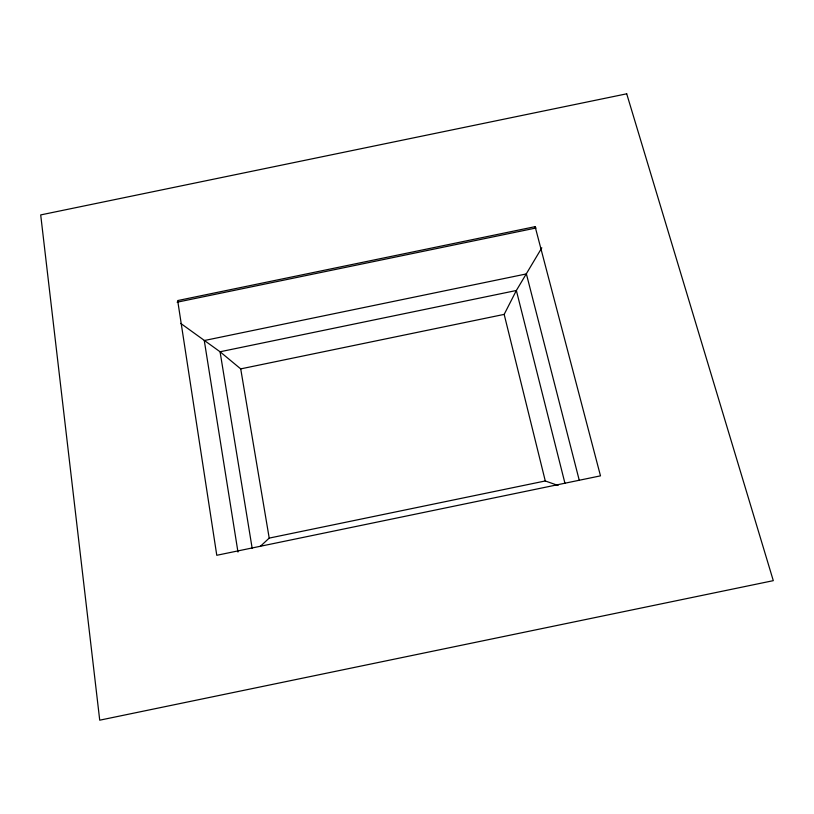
<?xml version="1.0" encoding="UTF-8"?>
<svg xmlns="http://www.w3.org/2000/svg" width="814" height="814" viewBox="0 0 814 814"><rect width="100%" height="100%" fill="white"/><g stroke="black" fill="none" stroke-linecap="round" stroke-linejoin="round"><path stroke-width="1.22" d="M558.078 485.48L545.278 480.962L504.171 314.387L516.361 290.496L541.829 247.802M260.185 546.489L269.21 538.105L545.278 480.962M177.126 302.198L536.09 227.981M180.759 323.423L220.065 351.77L240.72 368.884L504.171 314.387M579.212 480.118L526.393 273.921L204.273 340.537L237.973 552.045M564.987 483.435L516.361 290.496L220.065 351.77L252.147 548.198M240.72 368.884L269.21 538.105M626.709 93.814L40.7 214.916L99.725 720.187L773.3 580.657L626.709 93.814M535.134 226.658L177.676 300.57L216.778 555.29L600.488 475.854L535.134 226.658"/></g></svg>
